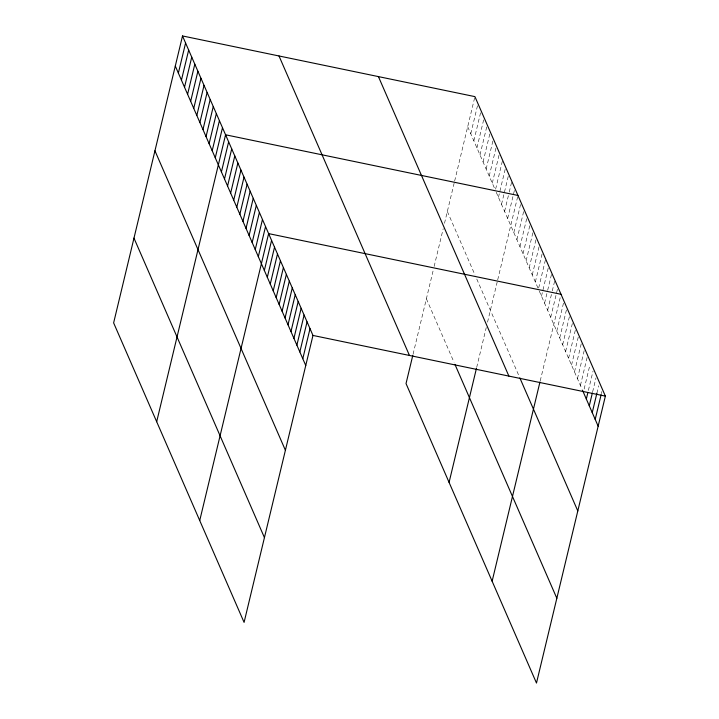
<?xml version="1.0" encoding="UTF-8"?>
<svg xmlns="http://www.w3.org/2000/svg" width="719" height="719" viewBox="0 0 719 719"><rect width="100%" height="100%" fill="white"/><g stroke="black" fill="none" stroke-linecap="round" stroke-linejoin="round"><path stroke-width="0.54" stroke-dasharray="3.6 2.7" d="M413.074 354.215L433.368 269.679M434.141 266.452L443.201 228.714M444.495 223.321L454.129 183.21M454.651 181.035L474.917 96.625M470.765 133.761L477.731 104.758M473.848 140.816L481.065 110.744M476.922 147.88L484.139 117.799M479.995 154.936L486.961 125.933M483.069 162L490.286 131.919M486.143 169.055L493.108 140.052M489.217 176.11L496.443 146.038M492.29 183.174L499.256 154.172M495.625 189.16L502.59 160.157M498.447 197.294L505.664 167.221M501.52 204.349L508.486 175.355M504.594 211.413L508.98 193.15M509.241 192.081L511.811 181.341M507.668 218.468L514.633 189.474M476.679 367.436L486.251 327.54M487.545 322.157L497.18 282.037M497.701 279.862L517.968 195.46M513.824 232.588L520.781 203.594M516.898 239.652L524.115 209.58M519.972 246.707L527.189 216.635M523.046 253.771L530.011 224.768M526.119 260.826L533.336 230.754M529.193 267.89L536.158 238.888M532.267 274.946L539.493 244.873M535.349 282.01L542.566 251.929M538.675 287.995L545.64 258.993M541.497 296.129L548.714 266.048M544.571 303.184L547.411 291.366M547.662 290.296L551.536 274.182M547.644 310.248L552.03 291.986M552.291 290.907L554.87 280.167M550.718 317.304L557.683 288.301M540.23 380.872L560.757 295.365M556.758 331.153L563.975 301.081M559.715 337.939L566.671 308.936M562.671 344.725L569.888 314.652M565.628 351.519L572.845 321.447M568.585 358.305L575.802 328.232M571.542 365.09L578.498 336.097M574.499 371.885L581.716 341.813M577.456 378.67L584.673 348.598M580.413 385.456L587.369 356.462M584.143 389.024L589.814 365.396M588.385 390.444L593.031 371.112M592.636 391.864L595.988 377.897M596.878 393.284L598.684 385.761M601.381 393.626L601.902 391.478M467.692 126.697L494.933 189.223M496.245 192.252L537.983 288.058M539.295 291.087L582.102 389.339M447.344 211.458L475.016 275M476.778 279.035L519.388 376.855M426.376 298.789L454.048 362.331"/><path stroke-width="1.08" d="M182.518 35.95L113.629 322.885L244.083 622.375L312.972 335.44L182.518 35.95L474.917 96.625L605.371 396.115L536.482 683.05L406.028 383.56L412.814 355.303M178.366 73.086L185.592 43.005M181.44 80.142L188.666 50.069M184.522 87.206L191.739 57.125M187.596 94.261L194.813 64.189M190.67 101.325L197.887 71.244M193.744 108.38L200.96 78.308M196.817 115.444L204.043 85.363M199.891 122.5L207.117 92.427M202.974 129.564L210.191 99.483M206.047 136.619L213.264 106.547M209.121 143.683L216.338 113.602M212.195 150.738L219.412 120.666M215.269 157.794L222.495 127.721M156.679 421.72L225.568 134.786L517.968 195.46M221.416 171.913L228.642 141.841M224.499 178.977L231.716 148.905M227.572 186.032L234.789 155.96M230.646 193.096L237.863 163.024M233.72 200.152L240.937 170.079M236.794 207.216L244.02 177.144M239.867 214.271L247.093 184.199M242.95 221.335L250.167 191.254M246.024 228.39L253.241 198.318M249.098 235.455L256.315 205.373M252.171 242.51L259.388 212.438M255.245 249.574L262.471 219.493M258.319 256.629L265.545 226.557M199.729 520.547L268.618 233.612L561.018 294.287M264.349 270.479L271.575 240.407M267.315 277.264L274.532 247.192M270.272 284.059L277.489 253.978M273.229 290.844L280.446 260.772M276.186 297.63L283.403 267.558M279.143 304.425L286.36 274.343M282.1 311.21L289.317 281.138M285.057 317.996L292.274 287.924M288.013 324.79L295.23 294.709M290.97 331.576L298.187 301.504M293.927 338.361L301.144 308.289M296.884 345.156L304.101 315.075M299.841 351.942L307.058 321.869M302.798 358.727L310.015 328.655M449.078 482.386L476.418 368.514M492.129 581.222L539.969 381.96M586.327 399.036L587.872 392.592M589.283 405.822L592.375 392.934M592.24 412.616L596.878 393.284M595.197 419.402L601.129 394.695M312.972 335.44L605.371 396.115M582.525 390.309L598.154 426.187M519.828 377.861L577.806 510.957M378.419 76.6L508.881 376.091M454.929 364.344L556.839 598.289M279.008 55.974L409.462 355.465M175.292 66.022L305.755 365.522M154.945 150.792L285.407 450.283M133.977 238.124L264.439 537.614"/></g></svg>
